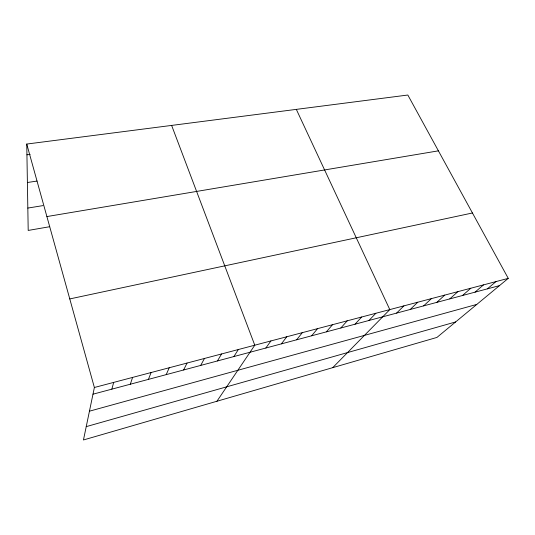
<?xml version="1.0" encoding="UTF-8"?>
<svg xmlns="http://www.w3.org/2000/svg" width="535" height="535" viewBox="0 0 535 535"><rect width="100%" height="100%" fill="white"/><g stroke="black" fill="none" stroke-linecap="round" stroke-linejoin="round"><path stroke-width="0.8" d="M26.75 144.055L94.381 387.494L83.453 439.971L436.948 337.418L508.25 278.361L407.837 95.029L26.75 144.055L28.201 230.438L49.728 226.706M111.848 389.152L113.674 382.411M130.326 384.217L132.58 377.422M148.442 379.375L151.097 372.541M166.198 374.634L169.241 367.759M183.612 369.979L187.029 363.064M200.692 365.418L204.464 358.47M217.451 360.944L221.564 353.963M233.889 356.557L238.329 349.536M216.942 401.243L254.78 345.202L171.628 125.417M265.855 348.017L270.917 340.942M281.403 343.865L286.753 336.769M296.664 339.792L302.295 332.67M311.651 335.786L317.549 328.65M326.37 331.854L332.523 324.698M340.828 327.995L347.228 320.819M355.033 324.203L361.673 317.014M368.989 320.472L375.864 313.269M332.71 367.659L389.801 309.598L296.323 109.381M396.595 313.102L403.905 305.88M410.245 309.457L417.761 302.221M423.653 305.873L431.37 298.637M436.834 302.355L444.745 295.106M449.788 298.891L457.886 291.642M462.528 295.494L470.8 288.238M475.053 292.143L483.5 284.887M487.372 288.853L495.978 281.597M86.229 426.636L455.633 321.943M89.445 411.188L476.799 304.408M92.99 394.188L499.489 285.623M94.381 387.494L508.25 278.361M69.777 298.931L472.438 212.983M46.893 216.568L438.406 150.843M27.827 208.068L42.981 205.614M27.392 182.502L36.989 181.071M26.931 154.822L30.147 154.394"/></g></svg>
